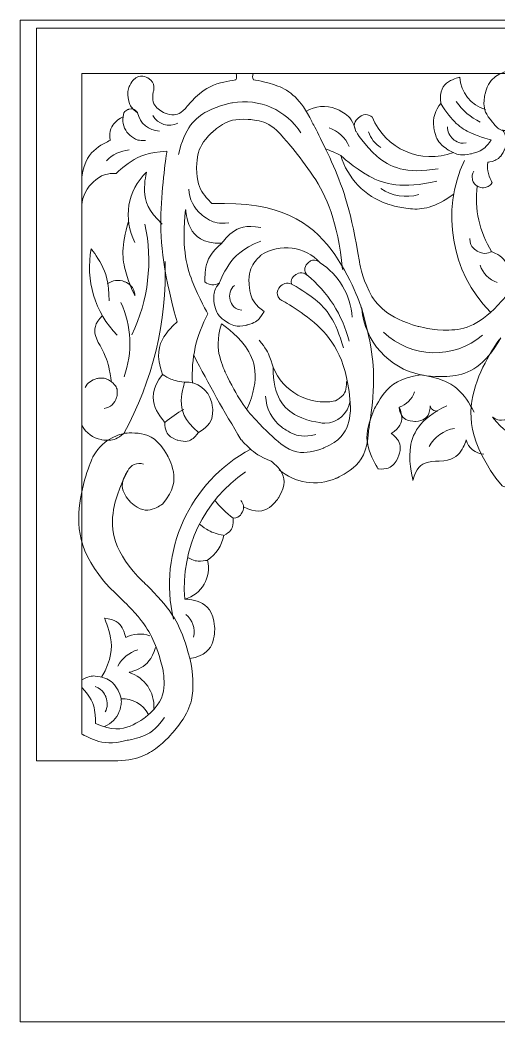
# Model space of a CAD drawing. Header units: millimetres. Extents: x 5145 to 5390, y 4061 to 4322.
# Drawn here: x 5145.1 to 5203.4, y 4061.1 to 4183.1 of the extents above; entities that cross this region are included whole.
import ezdxf

# ---------------------------------------------------------------- set-up
doc = ezdxf.new("R2010")
doc.units = ezdxf.units.MM
doc.header["$MEASUREMENT"] = 0
doc.layers.add('SITARA ALL', color=18, linetype='Continuous', true_color=0x000000)

msp = doc.modelspace()

# ---------------------------------------------------------------- linework, layer by layer
at = {"layer": 'SITARA ALL', "color": 2, "lineweight": 9, "true_color": 0xffff00}
for points, knots in [([(5145.11, 4183.11), (5145.11, 4183.11), (5389.11, 4183.11), (5389.11, 4183.11), (5389.11, 4183.11), (5389.11, 4183.11), (5389.11, 4152.61), (5389.11, 4122.11), (5389.11, 4061.11), (5389.11, 4061.11), (5389.11, 4061.11), (5389.11, 4061.11), (5328.11, 4061.11), (5267.11, 4061.11), (5145.11, 4061.11), (5145.11, 4061.11), (5145.11, 4061.11), (5145.11, 4061.11), (5145.11, 4091.61), (5145.11, 4122.11), (5145.11, 4183.11), (5145.11, 4183.11)], [0, 0, 0, 0, 0.142857, 0.142857, 0.142857, 0.285714, 0.285714, 0.285714, 0.428571, 0.428571, 0.428571, 0.571429, 0.571429, 0.571429, 0.714286, 0.714286, 0.714286, 0.857143, 0.857143, 0.857143, 1, 1, 1, 1]), ([(5156.49, 4092.92), (5156.49, 4092.92), (5147.11, 4092.92), (5147.11, 4092.92), (5147.11, 4092.92), (5147.11, 4092.92), (5147.11, 4115.21), (5147.11, 4137.51), (5147.11, 4182.11), (5147.11, 4182.11), (5147.11, 4182.11), (5147.11, 4182.11), (5197.11, 4182.11), (5247.11, 4182.11), (5347.11, 4182.11), (5347.11, 4182.11), (5347.11, 4182.11), (5347.11, 4182.11), (5347.11, 4152.11), (5347.11, 4122.11), (5347.11, 4062.11), (5347.11, 4062.11)], [0, 0, 0, 0, 0.125, 0.125, 0.125, 0.25, 0.25, 0.25, 0.375, 0.375, 0.375, 0.5, 0.5, 0.5, 0.625, 0.625, 0.625, 0.75, 0.75, 0.75, 1, 1, 1, 1]), ([(5152.62, 4176.6), (5152.62, 4176.6), (5152.62, 4096.17), (5152.62, 4096.17), (5152.62, 4096.17), (5153.46, 4095.69), (5154.37, 4095.38), (5155.29, 4095.07), (5156.28, 4094.93), (5158.16, 4095.4), (5158.16, 4095.4), (5159.07, 4095.53), (5159.94, 4095.85), (5160.81, 4096.17), (5161.63, 4096.67), (5162.69, 4098.18)], [0, 0, 0, 0, 0.166667, 0.166667, 0.166667, 0.333333, 0.333333, 0.333333, 0.5, 0.5, 0.5, 0.666667, 0.666667, 0.666667, 1, 1, 1, 1]), ([(5171.42, 4176.6), (5171.51, 4176.35), (5171.49, 4176.06), (5171.36, 4175.82), (5171.36, 4175.82), (5170.2, 4175.68), (5169.08, 4175.32), (5167.97, 4174.96), (5166.91, 4174.38), (5165.42, 4172.57), (5165.42, 4172.57), (5165.11, 4172.13), (5164.66, 4171.84), (5164.21, 4171.54), (5163.63, 4171.38), (5162.65, 4171.82), (5162.65, 4171.82), (5162.16, 4172.04), (5161.77, 4172.41), (5161.39, 4172.79), (5161.12, 4173.32), (5161.33, 4174.38), (5161.33, 4174.38), (5161.43, 4174.7), (5161.41, 4175.03), (5161.39, 4175.37), (5161.25, 4175.72), (5160.66, 4176.05), (5160.66, 4176.05), (5160.37, 4176.22), (5160.04, 4176.27), (5159.71, 4176.33), (5159.34, 4176.27), (5158.88, 4175.78), (5158.88, 4175.78), (5158.63, 4175.48), (5158.46, 4175.15), (5158.28, 4174.81), (5158.17, 4174.43), (5158.27, 4173.68), (5158.27, 4173.68), (5158.32, 4173.3), (5158.44, 4172.94), (5158.57, 4172.58), (5158.78, 4172.24), (5159.41, 4171.81), (5159.41, 4171.81), (5159.3, 4171.99), (5159.14, 4172.13), (5158.98, 4172.26), (5158.76, 4172.35), (5158.35, 4172.24), (5158.35, 4172.24), (5158.15, 4172.19), (5157.97, 4172.07), (5157.8, 4171.95), (5157.66, 4171.76), (5157.66, 4171.34), (5157.66, 4171.34), (5157.11, 4171.07), (5156.68, 4170.65), (5156.25, 4170.23), (5155.94, 4169.65), (5156.07, 4168.45), (5156.07, 4168.45), (5155.15, 4168.05), (5154.37, 4167.44), (5153.59, 4166.82), (5152.94, 4165.98), (5152.62, 4164.01)], [0, 0, 0, 0, 0.041667, 0.041667, 0.041667, 0.083333, 0.083333, 0.083333, 0.125, 0.125, 0.125, 0.166667, 0.166667, 0.166667, 0.208333, 0.208333, 0.208333, 0.25, 0.25, 0.25, 0.291667, 0.291667, 0.291667, 0.333333, 0.333333, 0.333333, 0.375, 0.375, 0.375, 0.416667, 0.416667, 0.416667, 0.458333, 0.458333, 0.458333, 0.5, 0.5, 0.5, 0.541667, 0.541667, 0.541667, 0.583333, 0.583333, 0.583333, 0.625, 0.625, 0.625, 0.666667, 0.666667, 0.666667, 0.708333, 0.708333, 0.708333, 0.75, 0.75, 0.75, 0.791667, 0.791667, 0.791667, 0.833333, 0.833333, 0.833333, 0.875, 0.875, 0.875, 0.916667, 0.916667, 0.916667, 1, 1, 1, 1]), ([(5290.57, 4176.6), (5290.57, 4176.6), (5341.61, 4176.6), (5341.61, 4176.6), (5341.61, 4176.6), (5341.61, 4176.6), (5294.36, 4176.6), (5247.11, 4176.6), (5152.62, 4176.6), (5152.62, 4176.6), (5152.62, 4176.6), (5152.62, 4176.6), (5165.38, 4176.6), (5178.14, 4176.6), (5203.66, 4176.6), (5203.66, 4176.6)], [0, 0, 0, 0, 0.166667, 0.166667, 0.166667, 0.333333, 0.333333, 0.333333, 0.5, 0.5, 0.5, 0.666667, 0.666667, 0.666667, 1, 1, 1, 1]), ([(5173.48, 4176.6), (5173.38, 4176.35), (5173.39, 4176.07), (5173.51, 4175.82), (5173.51, 4175.82), (5175.05, 4175.64), (5176.49, 4175.07), (5177.92, 4174.5), (5179.26, 4173.54), (5180.61, 4170.75), (5180.61, 4170.75), (5182.05, 4168.09), (5183.26, 4165.32), (5184.47, 4162.54), (5185.45, 4159.66), (5186.41, 4153.69), (5186.41, 4153.69), (5186.74, 4151.79), (5187.59, 4150.08), (5188.45, 4148.37), (5189.84, 4146.84), (5193.54, 4145.81), (5193.54, 4145.81), (5195.39, 4145.3), (5197.3, 4145.35), (5199.22, 4145.39), (5201.2, 4145.99), (5203.71, 4148.89), (5203.71, 4148.89), (5204.15, 4149.33), (5204.47, 4149.86), (5204.78, 4150.39), (5204.98, 4151.02), (5204.73, 4152.23), (5204.73, 4152.23), (5204.61, 4152.84), (5204.34, 4153.39), (5204.07, 4153.95), (5203.65, 4154.45), (5202.5, 4154.91), (5202.5, 4154.91), (5202.22, 4154.78), (5201.91, 4154.71), (5201.61, 4154.65), (5201.28, 4154.66), (5200.74, 4154.98), (5200.74, 4154.98), (5200.47, 4155.14), (5200.25, 4155.36), (5200.03, 4155.58), (5199.86, 4155.86), (5199.84, 4156.49)], [0, 0, 0, 0, 0.055556, 0.055556, 0.055556, 0.111111, 0.111111, 0.111111, 0.166667, 0.166667, 0.166667, 0.222222, 0.222222, 0.222222, 0.277778, 0.277778, 0.277778, 0.333333, 0.333333, 0.333333, 0.388889, 0.388889, 0.388889, 0.444444, 0.444444, 0.444444, 0.5, 0.5, 0.5, 0.555556, 0.555556, 0.555556, 0.611111, 0.611111, 0.611111, 0.666667, 0.666667, 0.666667, 0.722222, 0.722222, 0.722222, 0.777778, 0.777778, 0.777778, 0.833333, 0.833333, 0.833333, 0.888889, 0.888889, 0.888889, 1, 1, 1, 1]), ([(5201.75, 4172.22), (5200, 4172.74), (5198.75, 4174.3), (5198.63, 4176.13), (5198.63, 4176.13), (5197.88, 4176), (5197.25, 4175.58), (5196.61, 4175.17), (5196.1, 4174.47), (5196.3, 4172.96)], [0, 0, 0, 0, 0.25, 0.25, 0.25, 0.5, 0.5, 0.5, 1, 1, 1, 1]), ([(5232.73, 4162.47), (5235.25, 4159.29), (5235.76, 4154.95), (5234.06, 4151.26), (5234.06, 4151.26), (5233.19, 4151.86), (5232.58, 4152.72), (5231.96, 4153.57), (5231.59, 4154.67), (5232.26, 4156.68), (5232.26, 4156.68), (5232.14, 4156.47), (5231.95, 4156.33), (5231.76, 4156.18), (5231.5, 4156.1), (5231.06, 4156.28), (5231.06, 4156.28), (5230.82, 4157.23), (5230.7, 4158.2), (5230.58, 4159.16), (5230.58, 4160.15), (5231.06, 4162.04), (5231.06, 4162.04), (5231.06, 4163.28), (5230.85, 4164.5), (5230.64, 4165.72), (5230.21, 4166.91), (5228.66, 4168.84), (5228.66, 4168.84), (5228.28, 4169.59), (5227.75, 4170.22), (5227.21, 4170.86), (5226.52, 4171.4), (5224.88, 4171.75), (5224.88, 4171.75), (5224.07, 4171.92), (5223.23, 4171.91), (5222.4, 4171.9), (5221.55, 4171.7), (5220.24, 4170.65), (5220.24, 4170.65), (5218.11, 4168.83), (5216.15, 4166.82), (5214.19, 4164.81), (5212.4, 4162.62), (5209.7, 4157.7), (5209.7, 4157.7), (5210.35, 4159.19), (5210.89, 4160.73), (5211.43, 4162.26), (5211.86, 4163.84), (5212.21, 4167.08), (5212.21, 4167.08), (5212.43, 4168.3), (5212.22, 4169.53), (5212.01, 4170.75), (5211.37, 4171.97), (5209.1, 4172.99), (5209.1, 4172.99), (5209.14, 4173.62), (5209.02, 4174.24), (5208.91, 4174.86), (5208.63, 4175.48), (5207.63, 4176.24), (5207.63, 4176.24), (5207.12, 4176.63), (5206.54, 4176.87), (5205.96, 4177.11), (5205.29, 4177.22), (5204.1, 4176.79), (5204.1, 4176.79), (5203.5, 4176.58), (5202.98, 4176.23), (5202.46, 4175.87), (5202.01, 4175.37), (5201.71, 4174.14), (5201.71, 4174.14), (5201.56, 4173.53), (5201.57, 4172.9), (5201.58, 4172.26), (5201.75, 4171.62), (5202.62, 4170.69), (5202.62, 4170.69), (5202.82, 4170.33), (5203.12, 4170.05), (5203.43, 4169.77), (5203.82, 4169.57), (5204.65, 4169.66), (5204.65, 4169.66), (5205.06, 4169.71), (5205.44, 4169.87), (5205.81, 4170.04), (5206.16, 4170.32), (5206.4, 4171.11), (5206.4, 4171.11), (5207.23, 4167.97), (5207.5, 4164.72), (5207.77, 4161.48), (5207.47, 4158.14), (5204.73, 4152.23)], [0, 0, 0, 0, 0.029412, 0.029412, 0.029412, 0.058824, 0.058824, 0.058824, 0.088235, 0.088235, 0.088235, 0.117647, 0.117647, 0.117647, 0.147059, 0.147059, 0.147059, 0.176471, 0.176471, 0.176471, 0.205882, 0.205882, 0.205882, 0.235294, 0.235294, 0.235294, 0.264706, 0.264706, 0.264706, 0.294118, 0.294118, 0.294118, 0.323529, 0.323529, 0.323529, 0.352941, 0.352941, 0.352941, 0.382353, 0.382353, 0.382353, 0.411765, 0.411765, 0.411765, 0.441176, 0.441176, 0.441176, 0.470588, 0.470588, 0.470588, 0.5, 0.5, 0.5, 0.529412, 0.529412, 0.529412, 0.558824, 0.558824, 0.558824, 0.588235, 0.588235, 0.588235, 0.617647, 0.617647, 0.617647, 0.647059, 0.647059, 0.647059, 0.676471, 0.676471, 0.676471, 0.705882, 0.705882, 0.705882, 0.735294, 0.735294, 0.735294, 0.764706, 0.764706, 0.764706, 0.794118, 0.794118, 0.794118, 0.823529, 0.823529, 0.823529, 0.852941, 0.852941, 0.852941, 0.882353, 0.882353, 0.882353, 0.911765, 0.911765, 0.911765, 0.941176, 0.941176, 0.941176, 1, 1, 1, 1]), ([(5179.29, 4169.37), (5177.51, 4172.16), (5174.23, 4173.61), (5170.97, 4173.03), (5170.97, 4173.03), (5169.34, 4172.75), (5167.88, 4171.98), (5166.41, 4171.22), (5165.12, 4169.98), (5164.4, 4166.75)], [0, 0, 0, 0, 0.25, 0.25, 0.25, 0.5, 0.5, 0.5, 1, 1, 1, 1]), ([(5179.9, 4171.96), (5180.99, 4172.66), (5182.36, 4172.79), (5183.56, 4172.31), (5183.56, 4172.31), (5184.16, 4172.07), (5184.69, 4171.69), (5185.22, 4171.32), (5185.67, 4170.8), (5185.99, 4169.55), (5185.99, 4169.55), (5187.03, 4167.83), (5188.54, 4166.52), (5190.06, 4165.21), (5192.04, 4164.3), (5196, 4165)], [0, 0, 0, 0, 0.166667, 0.166667, 0.166667, 0.333333, 0.333333, 0.333333, 0.5, 0.5, 0.5, 0.666667, 0.666667, 0.666667, 1, 1, 1, 1]), ([(5196.3, 4172.96), (5195.63, 4172.15), (5195.32, 4171.1), (5195.45, 4170.06), (5195.45, 4170.06), (5195.52, 4169.53), (5195.69, 4169.04), (5195.86, 4168.54), (5196.14, 4168.07), (5196.99, 4167.45), (5196.99, 4167.45), (5197.42, 4167.15), (5197.9, 4166.93), (5198.38, 4166.72), (5198.91, 4166.6), (5199.94, 4166.8), (5199.94, 4166.8), (5200.46, 4166.9), (5200.94, 4167.11), (5201.43, 4167.31), (5201.88, 4167.62), (5202.44, 4168.51), (5202.44, 4168.51), (5201.16, 4168.81), (5199.97, 4169.36), (5198.77, 4169.91), (5197.67, 4170.71), (5196.3, 4172.96)], [0, 0, 0, 0, 0.111111, 0.111111, 0.111111, 0.222222, 0.222222, 0.222222, 0.333333, 0.333333, 0.333333, 0.444444, 0.444444, 0.444444, 0.555556, 0.555556, 0.555556, 0.666667, 0.666667, 0.666667, 0.777778, 0.777778, 0.777778, 0.888889, 0.888889, 0.888889, 1, 1, 1, 1]), ([(5157.66, 4171.34), (5157.54, 4170.58), (5157.78, 4169.81), (5158.31, 4169.24), (5158.31, 4169.24), (5158.58, 4168.96), (5158.9, 4168.75), (5159.22, 4168.53), (5159.59, 4168.39), (5160.36, 4168.45)], [0, 0, 0, 0, 0.25, 0.25, 0.25, 0.5, 0.5, 0.5, 1, 1, 1, 1]), ([(5197.84, 4166.99), (5193.93, 4165.48), (5189.52, 4167.41), (5187.97, 4171.3), (5187.97, 4171.3), (5187.71, 4171.48), (5187.41, 4171.55), (5187.11, 4171.63), (5186.76, 4171.61), (5186.3, 4171.2), (5186.3, 4171.2), (5186.06, 4170.99), (5185.91, 4170.72), (5185.76, 4170.44), (5185.7, 4170.1), (5185.99, 4169.55)], [0, 0, 0, 0, 0.166667, 0.166667, 0.166667, 0.333333, 0.333333, 0.333333, 0.5, 0.5, 0.5, 0.666667, 0.666667, 0.666667, 1, 1, 1, 1]), ([(5176.64, 4128.35), (5178.55, 4126.71), (5181.22, 4126.3), (5183.53, 4127.29), (5183.53, 4127.29), (5184.69, 4127.79), (5185.65, 4128.59), (5186.62, 4129.39), (5187.39, 4130.5), (5187.51, 4133.02), (5187.51, 4133.02), (5187.95, 4135.5), (5188.1, 4138.02), (5188.24, 4140.54), (5188.1, 4143.08), (5186.7, 4147.93), (5186.7, 4147.93), (5185.45, 4151.88), (5182.97, 4155.16), (5180.48, 4158.45), (5176.75, 4161.08), (5168.48, 4160.76), (5168.48, 4160.76), (5167.88, 4161.32), (5167.41, 4161.99), (5166.94, 4162.66), (5166.6, 4163.44), (5166.6, 4165.07), (5166.6, 4165.07), (5166.6, 4165.89), (5166.76, 4166.69), (5166.93, 4167.49), (5167.27, 4168.28), (5168.46, 4169.4), (5168.46, 4169.4), (5169.05, 4169.96), (5169.75, 4170.39), (5170.45, 4170.81), (5171.25, 4171.11), (5172.88, 4171.01), (5172.88, 4171.01), (5173.7, 4170.96), (5174.49, 4170.74), (5175.28, 4170.53), (5176.04, 4170.14), (5177.08, 4168.88), (5177.08, 4168.88), (5179.12, 4166.65), (5180.78, 4164.11), (5182.44, 4161.58), (5183.72, 4158.75), (5184.37, 4152.73)], [0, 0, 0, 0, 0.055556, 0.055556, 0.055556, 0.111111, 0.111111, 0.111111, 0.166667, 0.166667, 0.166667, 0.222222, 0.222222, 0.222222, 0.277778, 0.277778, 0.277778, 0.333333, 0.333333, 0.333333, 0.388889, 0.388889, 0.388889, 0.444444, 0.444444, 0.444444, 0.5, 0.5, 0.5, 0.555556, 0.555556, 0.555556, 0.611111, 0.611111, 0.611111, 0.666667, 0.666667, 0.666667, 0.722222, 0.722222, 0.722222, 0.777778, 0.777778, 0.777778, 0.833333, 0.833333, 0.833333, 0.888889, 0.888889, 0.888889, 1, 1, 1, 1]), ([(5197.11, 4170.11), (5197.11, 4169.53), (5197.37, 4168.98), (5197.81, 4168.6), (5197.81, 4168.6), (5198.03, 4168.42), (5198.29, 4168.28), (5198.55, 4168.15), (5198.84, 4168.06), (5199.41, 4168.15)], [0, 0, 0, 0, 0.25, 0.25, 0.25, 0.5, 0.5, 0.5, 1, 1, 1, 1]), ([(5200.32, 4164.71), (5200.13, 4164.41), (5200.08, 4164.06), (5200.16, 4163.72), (5200.16, 4163.72), (5200.2, 4163.54), (5200.27, 4163.39), (5200.34, 4163.23), (5200.45, 4163.08), (5200.74, 4162.89), (5200.74, 4162.89), (5200.89, 4162.8), (5201.06, 4162.74), (5201.22, 4162.68), (5201.4, 4162.65), (5201.74, 4162.73), (5201.74, 4162.73), (5201.91, 4162.77), (5202.07, 4162.84), (5202.23, 4162.92), (5202.38, 4163.02), (5202.56, 4163.32), (5202.56, 4163.32), (5202.35, 4163.69), (5202.2, 4164.09), (5202.05, 4164.49), (5201.95, 4164.92), (5202.02, 4165.77), (5202.02, 4165.77), (5202.46, 4165.83), (5202.87, 4166), (5203.28, 4166.17), (5203.66, 4166.45), (5204.03, 4167.25), (5204.03, 4167.25), (5204.21, 4167.66), (5204.28, 4168.09), (5204.35, 4168.53), (5204.31, 4169), (5203.82, 4169.74)], [0, 0, 0, 0, 0.071429, 0.071429, 0.071429, 0.142857, 0.142857, 0.142857, 0.214286, 0.214286, 0.214286, 0.285714, 0.285714, 0.285714, 0.357143, 0.357143, 0.357143, 0.428571, 0.428571, 0.428571, 0.5, 0.5, 0.5, 0.571429, 0.571429, 0.571429, 0.642857, 0.642857, 0.642857, 0.714286, 0.714286, 0.714286, 0.785714, 0.785714, 0.785714, 0.857143, 0.857143, 0.857143, 1, 1, 1, 1]), ([(5152.62, 4160.14), (5152.59, 4161.27), (5153.01, 4162.37), (5153.81, 4163.18), (5153.81, 4163.18), (5154.2, 4163.59), (5154.67, 4163.9), (5155.14, 4164.22), (5155.68, 4164.45), (5156.82, 4164.44), (5156.82, 4164.44), (5157.65, 4165.24), (5158.62, 4165.88), (5159.58, 4166.52), (5160.67, 4166.99), (5162.98, 4167.15), (5162.98, 4167.15), (5162.44, 4163.67), (5162.28, 4160.16), (5162.12, 4156.65), (5162.33, 4153.11), (5164.22, 4146.34), (5164.22, 4146.34), (5163.28, 4145.57), (5162.63, 4144.54), (5161.99, 4143.52), (5161.63, 4142.24), (5162.46, 4139.95), (5162.46, 4139.95), (5162.86, 4139.68), (5163.3, 4139.47), (5163.73, 4139.26), (5164.19, 4139.1), (5165.15, 4139.02), (5165.15, 4139.02), (5164.77, 4137.93), (5164.74, 4136.77), (5164.71, 4135.61), (5165.05, 4134.4), (5166.82, 4132.9)], [0, 0, 0, 0, 0.071429, 0.071429, 0.071429, 0.142857, 0.142857, 0.142857, 0.214286, 0.214286, 0.214286, 0.285714, 0.285714, 0.285714, 0.357143, 0.357143, 0.357143, 0.428571, 0.428571, 0.428571, 0.5, 0.5, 0.5, 0.571429, 0.571429, 0.571429, 0.642857, 0.642857, 0.642857, 0.714286, 0.714286, 0.714286, 0.785714, 0.785714, 0.785714, 0.857143, 0.857143, 0.857143, 1, 1, 1, 1]), ([(5182.26, 4167.42), (5182.91, 4167.2), (5183.53, 4166.93), (5184.14, 4166.61), (5184.14, 4166.61), (5185.7, 4165.14), (5187.58, 4164.11), (5189.46, 4163.08), (5191.65, 4162.5), (5195.82, 4163.5)], [0, 0, 0, 0, 0.25, 0.25, 0.25, 0.5, 0.5, 0.5, 1, 1, 1, 1]), ([(5184.14, 4166.61), (5184.96, 4163.84), (5187.07, 4161.64), (5189.8, 4160.71), (5189.8, 4160.71), (5191.17, 4160.24), (5192.61, 4160.12), (5194.04, 4160), (5195.55, 4160.22), (5197.89, 4161.91)], [0, 0, 0, 0, 0.25, 0.25, 0.25, 0.5, 0.5, 0.5, 1, 1, 1, 1]), ([(5159.1, 4156.03), (5157.61, 4158.88), (5158.18, 4162.37), (5160.5, 4164.59), (5160.5, 4164.59), (5160.22, 4163.44), (5160.26, 4162.26), (5160.31, 4161.07), (5160.67, 4159.86), (5162.42, 4158.26)], [0, 0, 0, 0, 0.25, 0.25, 0.25, 0.5, 0.5, 0.5, 1, 1, 1, 1]), ([(5165.64, 4162.53), (5165.7, 4161.33), (5166.26, 4160.2), (5167.18, 4159.42), (5167.18, 4159.42), (5167.64, 4159.03), (5168.18, 4158.74), (5168.71, 4158.46), (5169.31, 4158.28), (5170.51, 4158.42)], [0, 0, 0, 0, 0.25, 0.25, 0.25, 0.5, 0.5, 0.5, 1, 1, 1, 1]), ([(5166.1, 4138.92), (5165.91, 4141.84), (5166.56, 4144.76), (5167.97, 4147.33), (5167.97, 4147.33), (5166.86, 4149.25), (5166.07, 4151.31), (5165.28, 4153.38), (5164.8, 4155.6), (5165.23, 4160.01), (5165.23, 4160.01), (5165.23, 4160.01), (5165.24, 4160), (5165.25, 4160), (5165.28, 4159.99), (5165.28, 4159.99), (5165.28, 4159.99), (5165.33, 4158.83), (5165.84, 4157.8), (5166.36, 4156.76), (5167.33, 4155.86), (5169.66, 4155.92)], [0, 0, 0, 0, 0.125, 0.125, 0.125, 0.25, 0.25, 0.25, 0.375, 0.375, 0.375, 0.5, 0.5, 0.5, 0.625, 0.625, 0.625, 0.75, 0.75, 0.75, 1, 1, 1, 1]), ([(5155.73, 4150.97), (5156.33, 4151.43), (5157.14, 4151.54), (5157.84, 4151.24), (5157.84, 4151.24), (5158.19, 4151.09), (5158.48, 4150.85), (5158.78, 4150.61), (5159.02, 4150.28), (5159.1, 4149.52), (5159.1, 4149.52), (5158.39, 4150.93), (5157.97, 4152.44), (5157.54, 4153.96), (5157.4, 4155.58), (5158.32, 4158.59)], [0, 0, 0, 0, 0.166667, 0.166667, 0.166667, 0.333333, 0.333333, 0.333333, 0.5, 0.5, 0.5, 0.666667, 0.666667, 0.666667, 1, 1, 1, 1]), ([(5169.37, 4151.1), (5168.83, 4150.72), (5168.09, 4150.78), (5167.62, 4151.24), (5167.62, 4151.24), (5167.58, 4152.14), (5167.74, 4153.02), (5167.91, 4153.9), (5168.28, 4154.77), (5169.66, 4155.92), (5169.66, 4155.92), (5170.19, 4156.68), (5170.92, 4157.24), (5171.65, 4157.81), (5172.58, 4158.18), (5174.4, 4157.84)], [0, 0, 0, 0, 0.166667, 0.166667, 0.166667, 0.333333, 0.333333, 0.333333, 0.5, 0.5, 0.5, 0.666667, 0.666667, 0.666667, 1, 1, 1, 1]), ([(5181.64, 4153.55), (5179.79, 4155.56), (5176.77, 4155.96), (5174.46, 4154.5), (5174.46, 4154.5), (5173.96, 4154.05), (5173.57, 4153.51), (5173.19, 4152.96), (5172.91, 4152.31), (5172.98, 4150.97), (5172.98, 4150.97), (5173.02, 4150.3), (5173.2, 4149.65), (5173.39, 4149.01), (5173.72, 4148.39), (5174.81, 4147.6), (5174.81, 4147.6), (5174.6, 4147.2), (5174.31, 4146.85), (5174.02, 4146.5), (5173.65, 4146.21), (5172.77, 4145.98), (5172.77, 4145.98), (5172.33, 4145.86), (5171.87, 4145.84), (5171.42, 4145.82), (5170.95, 4145.89), (5170.19, 4146.38), (5170.19, 4146.38), (5169.8, 4146.63), (5169.48, 4146.95), (5169.16, 4147.27), (5168.9, 4147.67), (5168.74, 4148.56), (5168.74, 4148.56), (5168.67, 4149.01), (5168.69, 4149.46), (5168.7, 4149.92), (5168.82, 4150.38), (5169.37, 4151.1), (5169.37, 4151.1), (5169.83, 4152.26), (5170.51, 4153.29), (5171.19, 4154.33), (5172.1, 4155.25), (5174.4, 4156.19)], [0, 0, 0, 0, 0.0625, 0.0625, 0.0625, 0.125, 0.125, 0.125, 0.1875, 0.1875, 0.1875, 0.25, 0.25, 0.25, 0.3125, 0.3125, 0.3125, 0.375, 0.375, 0.375, 0.4375, 0.4375, 0.4375, 0.5, 0.5, 0.5, 0.5625, 0.5625, 0.5625, 0.625, 0.625, 0.625, 0.6875, 0.6875, 0.6875, 0.75, 0.75, 0.75, 0.8125, 0.8125, 0.8125, 0.875, 0.875, 0.875, 1, 1, 1, 1]), ([(5156.93, 4144.72), (5154.22, 4147.51), (5153.05, 4151.45), (5153.78, 4155.26), (5153.78, 4155.26), (5154.48, 4154.35), (5155.01, 4153.34), (5155.55, 4152.33), (5155.93, 4151.21), (5155.94, 4148.92)], [0, 0, 0, 0, 0.25, 0.25, 0.25, 0.5, 0.5, 0.5, 1, 1, 1, 1]), ([(5162.76, 4153.7), (5163, 4146.4), (5161.27, 4139.17), (5157.74, 4132.78), (5157.74, 4132.78), (5156.96, 4132.56), (5156.23, 4132.19), (5155.5, 4131.82), (5154.83, 4131.31), (5153.98, 4129.92), (5153.98, 4129.92), (5152.62, 4126.92), (5152.31, 4123.66), (5152, 4120.39), (5152.73, 4116.86), (5157.62, 4112.44), (5157.62, 4112.44), (5158.83, 4111.3), (5159.86, 4109.98), (5160.89, 4108.67), (5161.74, 4107.2), (5162.51, 4103.95), (5162.51, 4103.95), (5162.71, 4102.87), (5162.61, 4101.78), (5162.51, 4100.69), (5162.1, 4099.59), (5160.38, 4098.22), (5160.38, 4098.22), (5159.51, 4097.54), (5158.5, 4097.13), (5157.49, 4096.71), (5156.32, 4096.57), (5154.31, 4097.46), (5154.31, 4097.46), (5154.34, 4098.27), (5154.19, 4099.08), (5154.05, 4099.88), (5153.75, 4100.67), (5152.62, 4101.84)], [0, 0, 0, 0, 0.071429, 0.071429, 0.071429, 0.142857, 0.142857, 0.142857, 0.214286, 0.214286, 0.214286, 0.285714, 0.285714, 0.285714, 0.357143, 0.357143, 0.357143, 0.428571, 0.428571, 0.428571, 0.5, 0.5, 0.5, 0.571429, 0.571429, 0.571429, 0.642857, 0.642857, 0.642857, 0.714286, 0.714286, 0.714286, 0.785714, 0.785714, 0.785714, 0.857143, 0.857143, 0.857143, 1, 1, 1, 1]), ([(5185.52, 4146.93), (5185.35, 4149.62), (5183.92, 4152.08), (5181.64, 4153.55), (5181.64, 4153.55), (5181.43, 4153.74), (5181.17, 4153.83), (5180.9, 4153.93), (5180.58, 4153.93), (5180.16, 4153.55), (5180.16, 4153.55), (5179.95, 4153.36), (5179.83, 4153.1), (5179.71, 4152.85), (5179.68, 4152.53), (5180.01, 4152.07), (5180.01, 4152.07), (5179.82, 4152.21), (5179.6, 4152.29), (5179.37, 4152.37), (5179.11, 4152.38), (5178.7, 4152.14), (5178.7, 4152.14), (5178.5, 4152.02), (5178.34, 4151.84), (5178.18, 4151.66), (5178.07, 4151.43), (5178.14, 4150.96), (5178.14, 4150.96), (5179.69, 4150.17), (5181.04, 4149.06), (5182.39, 4147.96), (5183.54, 4146.54), (5184.46, 4143.18)], [0, 0, 0, 0, 0.083333, 0.083333, 0.083333, 0.166667, 0.166667, 0.166667, 0.25, 0.25, 0.25, 0.333333, 0.333333, 0.333333, 0.416667, 0.416667, 0.416667, 0.5, 0.5, 0.5, 0.583333, 0.583333, 0.583333, 0.666667, 0.666667, 0.666667, 0.75, 0.75, 0.75, 0.833333, 0.833333, 0.833333, 1, 1, 1, 1]), ([(5178.14, 4150.96), (5177.63, 4151.18), (5177.03, 4151.03), (5176.7, 4150.58), (5176.7, 4150.58), (5176.53, 4150.36), (5176.45, 4150.1), (5176.37, 4149.83), (5176.38, 4149.52), (5176.73, 4149.1), (5176.73, 4149.1), (5179.22, 4147.81), (5181.29, 4145.91), (5183.35, 4144.02), (5184.99, 4141.51), (5185.34, 4135.91), (5185.34, 4135.91), (5185.33, 4134.85), (5185, 4133.83), (5184.68, 4132.82), (5184.04, 4131.86), (5182.08, 4131.01), (5182.08, 4131.01), (5181.1, 4130.58), (5180.04, 4130.47), (5178.98, 4130.35), (5177.84, 4130.54), (5176.26, 4131.99), (5176.26, 4131.99), (5174.96, 4133.14), (5173.79, 4134.41), (5172.61, 4135.68), (5171.56, 4137.08), (5170.08, 4140.22), (5170.08, 4140.22), (5169.66, 4141.14), (5169.41, 4142.12), (5169.15, 4143.1), (5169.07, 4144.15), (5169.62, 4146.11), (5169.62, 4146.11), (5171.34, 4145.01), (5172.53, 4143.36), (5173.72, 4141.72), (5174.39, 4139.53), (5172.75, 4135.79)], [0, 0, 0, 0, 0.0625, 0.0625, 0.0625, 0.125, 0.125, 0.125, 0.1875, 0.1875, 0.1875, 0.25, 0.25, 0.25, 0.3125, 0.3125, 0.3125, 0.375, 0.375, 0.375, 0.4375, 0.4375, 0.4375, 0.5, 0.5, 0.5, 0.5625, 0.5625, 0.5625, 0.625, 0.625, 0.625, 0.6875, 0.6875, 0.6875, 0.75, 0.75, 0.75, 0.8125, 0.8125, 0.8125, 0.875, 0.875, 0.875, 1, 1, 1, 1]), ([(5171.2, 4150.8), (5170.69, 4150.35), (5170.49, 4149.65), (5170.68, 4149), (5170.68, 4149), (5170.77, 4148.68), (5170.96, 4148.39), (5171.14, 4148.11), (5171.42, 4147.87), (5172.09, 4147.78)], [0, 0, 0, 0, 0.25, 0.25, 0.25, 0.5, 0.5, 0.5, 1, 1, 1, 1]), ([(5153.03, 4138.37), (5153.33, 4138.92), (5153.86, 4139.31), (5154.47, 4139.45), (5154.47, 4139.45), (5154.78, 4139.51), (5155.09, 4139.51), (5155.41, 4139.51), (5155.73, 4139.44), (5156.23, 4139.06), (5156.23, 4139.06), (5156.14, 4139.84), (5155.97, 4140.6), (5155.81, 4141.36), (5155.58, 4142.11), (5154.86, 4143.49), (5154.86, 4143.49), (5154.45, 4144.05), (5154.28, 4144.71), (5154.11, 4145.37), (5154.17, 4146.14), (5155.13, 4147.12)], [0, 0, 0, 0, 0.125, 0.125, 0.125, 0.25, 0.25, 0.25, 0.375, 0.375, 0.375, 0.5, 0.5, 0.5, 0.625, 0.625, 0.625, 0.75, 0.75, 0.75, 1, 1, 1, 1]), ([(5186.7, 4147.93), (5187.06, 4143.97), (5189.97, 4140.72), (5193.86, 4139.91), (5193.86, 4139.91), (5195.8, 4139.51), (5197.76, 4139.77), (5199.73, 4140.02), (5201.71, 4140.94), (5203.61, 4144.42), (5203.61, 4144.42), (5201.55, 4141.76), (5200.53, 4138.56), (5199.52, 4135.36), (5199.55, 4131.63), (5203.77, 4126.37), (5203.77, 4126.37), (5204.28, 4126.18), (5204.82, 4126.12), (5205.37, 4126.06), (5205.94, 4126.14), (5206.82, 4126.79), (5206.82, 4126.79), (5207.26, 4127.11), (5207.61, 4127.54), (5207.95, 4127.96), (5208.19, 4128.49), (5208.13, 4129.58), (5208.13, 4129.58), (5208.53, 4129.17), (5209.05, 4128.91), (5209.57, 4128.66), (5210.2, 4128.56), (5211.23, 4129.09), (5211.23, 4129.09), (5211.75, 4129.36), (5212.15, 4129.78), (5212.55, 4130.2), (5212.83, 4130.77), (5212.62, 4131.92), (5212.62, 4131.92), (5213.12, 4132.35), (5213.63, 4132.78), (5214.14, 4133.2), (5214.66, 4133.6), (5215.76, 4134.35)], [0, 0, 0, 0, 0.0625, 0.0625, 0.0625, 0.125, 0.125, 0.125, 0.1875, 0.1875, 0.1875, 0.25, 0.25, 0.25, 0.3125, 0.3125, 0.3125, 0.375, 0.375, 0.375, 0.4375, 0.4375, 0.4375, 0.5, 0.5, 0.5, 0.5625, 0.5625, 0.5625, 0.625, 0.625, 0.625, 0.6875, 0.6875, 0.6875, 0.75, 0.75, 0.75, 0.8125, 0.8125, 0.8125, 0.875, 0.875, 0.875, 1, 1, 1, 1]), ([(5185.28, 4136.68), (5185.02, 4135.17), (5183.73, 4134.04), (5182.19, 4134), (5182.19, 4134), (5180.4, 4134.12), (5178.82, 4134.93), (5177.23, 4135.75), (5175.85, 4137.25), (5175.91, 4140.84), (5175.91, 4140.84), (5175.75, 4141.44), (5175.52, 4142.02), (5175.3, 4142.6), (5175.01, 4143.16), (5174.22, 4144.12)], [0, 0, 0, 0, 0.166667, 0.166667, 0.166667, 0.333333, 0.333333, 0.333333, 0.5, 0.5, 0.5, 0.666667, 0.666667, 0.666667, 1, 1, 1, 1]), ([(5215.37, 4135.78), (5214.32, 4135.2), (5213.13, 4134.88), (5211.93, 4134.85), (5211.93, 4134.85), (5211.72, 4134.98), (5211.5, 4135.05), (5211.28, 4135.12), (5211.04, 4135.15), (5210.59, 4135), (5210.59, 4135), (5210.37, 4134.93), (5210.17, 4134.81), (5209.97, 4134.69), (5209.79, 4134.52), (5209.61, 4134.09), (5209.61, 4134.09), (5209.54, 4133.62), (5209.34, 4133.18), (5209.15, 4132.74), (5208.83, 4132.34), (5207.94, 4131.99), (5207.94, 4131.99), (5206.89, 4132.03), (5205.88, 4132.3), (5204.86, 4132.58), (5203.89, 4133.09), (5202.62, 4134.77), (5202.62, 4134.77), (5202.82, 4134.61), (5203.06, 4134.5), (5203.29, 4134.39), (5203.55, 4134.33), (5204.05, 4134.43), (5204.05, 4134.43), (5204.31, 4134.48), (5204.54, 4134.59), (5204.77, 4134.69), (5204.99, 4134.85), (5205.24, 4135.3), (5205.24, 4135.3), (5204.66, 4136.62), (5204.37, 4138.03), (5204.07, 4139.43), (5204.05, 4140.93), (5205.12, 4143.59)], [0, 0, 0, 0, 0.0625, 0.0625, 0.0625, 0.125, 0.125, 0.125, 0.1875, 0.1875, 0.1875, 0.25, 0.25, 0.25, 0.3125, 0.3125, 0.3125, 0.375, 0.375, 0.375, 0.4375, 0.4375, 0.4375, 0.5, 0.5, 0.5, 0.5625, 0.5625, 0.5625, 0.625, 0.625, 0.625, 0.6875, 0.6875, 0.6875, 0.75, 0.75, 0.75, 0.8125, 0.8125, 0.8125, 0.875, 0.875, 0.875, 1, 1, 1, 1]), ([(5166.25, 4142.28), (5168.05, 4138.8), (5169.97, 4135.38), (5172, 4132.03), (5172, 4132.03), (5172.5, 4131.45), (5173.06, 4130.93), (5173.63, 4130.41), (5174.26, 4129.96), (5175.68, 4129.38), (5175.68, 4129.38), (5176.4, 4128.89), (5176.85, 4128.16), (5177.31, 4127.44), (5177.52, 4126.48), (5176.61, 4125), (5176.61, 4125), (5176.16, 4124.27), (5175.46, 4123.77), (5174.76, 4123.28), (5173.81, 4123.03), (5172.3, 4123.85)], [0, 0, 0, 0, 0.125, 0.125, 0.125, 0.25, 0.25, 0.25, 0.375, 0.375, 0.375, 0.5, 0.5, 0.5, 0.625, 0.625, 0.625, 0.75, 0.75, 0.75, 1, 1, 1, 1]), ([(5175.91, 4140.84), (5177.11, 4137.86), (5180.25, 4136.13), (5183.41, 4136.72), (5183.41, 4136.72), (5183.87, 4136.92), (5184.25, 4137.26), (5184.62, 4137.59), (5184.9, 4138.07), (5184.82, 4139.08)], [0, 0, 0, 0, 0.25, 0.25, 0.25, 0.5, 0.5, 0.5, 1, 1, 1, 1]), ([(5165.15, 4139.02), (5166.66, 4139.08), (5168.02, 4138.08), (5168.41, 4136.63), (5168.41, 4136.63), (5168.61, 4135.9), (5168.55, 4135.15), (5168.48, 4134.4), (5168.15, 4133.62), (5166.82, 4132.9), (5166.82, 4132.9), (5166.56, 4132.48), (5166.18, 4132.17), (5165.79, 4131.85), (5165.28, 4131.66), (5164.32, 4131.94), (5164.32, 4131.94), (5163.84, 4132.08), (5163.44, 4132.37), (5163.04, 4132.67), (5162.71, 4133.11), (5162.74, 4134.11), (5162.74, 4134.11), (5161.98, 4134.91), (5161.57, 4135.94), (5161.16, 4136.96), (5161.11, 4138.2), (5162.46, 4139.95)], [0, 0, 0, 0, 0.1, 0.1, 0.1, 0.2, 0.2, 0.2, 0.3, 0.3, 0.3, 0.4, 0.4, 0.4, 0.5, 0.5, 0.5, 0.6, 0.6, 0.6, 0.7, 0.7, 0.7, 0.8, 0.8, 0.8, 1, 1, 1, 1]), ([(5195.93, 4135.5), (5195.72, 4135.46), (5195.51, 4135.51), (5195.34, 4135.64), (5195.34, 4135.64), (5195.25, 4135.7), (5195.18, 4135.78), (5195.11, 4135.85), (5195.05, 4135.95), (5195.02, 4136.15), (5195.02, 4136.15), (5195.03, 4135.65), (5194.84, 4135.18), (5194.65, 4134.71), (5194.25, 4134.29), (5193.23, 4134.24), (5193.23, 4134.24), (5192.72, 4134.21), (5192.25, 4134.39), (5191.78, 4134.57), (5191.34, 4134.96), (5191.26, 4135.97), (5191.26, 4135.97), (5191.53, 4135.39), (5191.56, 4134.75), (5191.59, 4134.12), (5191.38, 4133.43), (5190.28, 4132.77), (5190.28, 4132.77), (5190.73, 4132.47), (5191.05, 4132.03), (5191.37, 4131.59), (5191.55, 4131.01), (5191.17, 4129.99), (5191.17, 4129.99), (5190.98, 4129.47), (5190.63, 4129.06), (5190.28, 4128.65), (5189.76, 4128.33), (5188.68, 4128.46), (5188.68, 4128.46), (5187.99, 4129.53), (5187.6, 4130.74), (5187.21, 4131.94), (5187.12, 4133.28), (5188.16, 4135.59), (5188.16, 4135.59), (5188.69, 4136.75), (5189.48, 4137.73), (5190.28, 4138.72), (5191.35, 4139.53), (5193.86, 4139.91), (5193.86, 4139.91), (5195.25, 4139.74), (5196.57, 4139.23), (5197.88, 4138.72), (5199.1, 4137.86), (5200.38, 4135.35)], [0, 0, 0, 0, 0.05, 0.05, 0.05, 0.1, 0.1, 0.1, 0.15, 0.15, 0.15, 0.2, 0.2, 0.2, 0.25, 0.25, 0.25, 0.3, 0.3, 0.3, 0.35, 0.35, 0.35, 0.4, 0.4, 0.4, 0.45, 0.45, 0.45, 0.5, 0.5, 0.5, 0.55, 0.55, 0.55, 0.6, 0.6, 0.6, 0.65, 0.65, 0.65, 0.7, 0.7, 0.7, 0.75, 0.75, 0.75, 0.8, 0.8, 0.8, 0.85, 0.85, 0.85, 0.9, 0.9, 0.9, 1, 1, 1, 1]), ([(5155.36, 4135.81), (5156.08, 4135.91), (5156.68, 4136.44), (5156.87, 4137.15), (5156.87, 4137.15), (5156.97, 4137.5), (5156.95, 4137.87), (5156.94, 4138.23), (5156.81, 4138.61), (5156.23, 4139.06)], [0, 0, 0, 0, 0.25, 0.25, 0.25, 0.5, 0.5, 0.5, 1, 1, 1, 1]), ([(5174.99, 4137.31), (5175.05, 4135.83), (5175.77, 4134.44), (5176.95, 4133.54), (5176.95, 4133.54), (5177.54, 4133.09), (5178.21, 4132.77), (5178.89, 4132.46), (5179.65, 4132.3), (5181.1, 4132.62)], [0, 0, 0, 0, 0.25, 0.25, 0.25, 0.5, 0.5, 0.5, 1, 1, 1, 1]), ([(5201.54, 4130.26), (5200.53, 4130.3), (5199.66, 4131), (5199.4, 4131.97), (5199.4, 4131.97), (5199.19, 4131.23), (5198.76, 4130.6), (5198.32, 4129.97), (5197.66, 4129.45), (5196.13, 4129.39), (5196.13, 4129.39), (5195.38, 4129.46), (5194.66, 4129.24), (5193.94, 4129.03), (5193.25, 4128.53), (5192.93, 4127.05), (5192.93, 4127.05), (5192.41, 4128.87), (5192.58, 4130.74), (5192.76, 4132.61), (5193.64, 4134.54), (5197.05, 4136.15)], [0, 0, 0, 0, 0.125, 0.125, 0.125, 0.25, 0.25, 0.25, 0.375, 0.375, 0.375, 0.5, 0.5, 0.5, 0.625, 0.625, 0.625, 0.75, 0.75, 0.75, 1, 1, 1, 1]), ([(5152.68, 4133.71), (5153.14, 4132.82), (5153.99, 4132.19), (5154.98, 4132.01), (5154.98, 4132.01), (5155.48, 4131.92), (5155.98, 4131.94), (5156.48, 4131.97), (5156.99, 4132.11), (5157.74, 4132.78), (5157.74, 4132.78), (5158.82, 4132.92), (5159.88, 4132.73), (5160.94, 4132.53), (5161.99, 4132), (5163.04, 4130.1), (5163.04, 4130.1), (5163.56, 4129.15), (5163.77, 4128.09), (5163.97, 4127.03), (5163.86, 4125.86), (5162.47, 4124.19), (5162.47, 4124.19), (5161.9, 4123.74), (5161.2, 4123.53), (5160.5, 4123.32), (5159.68, 4123.36), (5158.61, 4124.36), (5158.61, 4124.36), (5158.08, 4124.86), (5157.77, 4125.52), (5157.46, 4126.18), (5157.38, 4127), (5158.22, 4128.2)], [0, 0, 0, 0, 0.083333, 0.083333, 0.083333, 0.166667, 0.166667, 0.166667, 0.25, 0.25, 0.25, 0.333333, 0.333333, 0.333333, 0.416667, 0.416667, 0.416667, 0.5, 0.5, 0.5, 0.583333, 0.583333, 0.583333, 0.666667, 0.666667, 0.666667, 0.75, 0.75, 0.75, 0.833333, 0.833333, 0.833333, 1, 1, 1, 1]), ([(5160.14, 4129.03), (5159.38, 4129.28), (5158.55, 4128.92), (5158.22, 4128.2), (5158.22, 4128.2), (5156.94, 4126), (5156.5, 4123.51), (5156.06, 4121.02), (5156.45, 4118.23), (5160.11, 4114.7), (5160.11, 4114.7), (5161.56, 4113.37), (5162.8, 4111.83), (5164.03, 4110.28), (5165.05, 4108.54), (5165.92, 4104.69), (5165.92, 4104.69), (5166.21, 4103.21), (5166.15, 4101.72), (5166.1, 4100.22), (5165.7, 4098.7), (5163.76, 4096.41), (5163.76, 4096.41), (5162.8, 4095.26), (5161.59, 4094.37), (5160.39, 4093.48), (5158.95, 4092.83), (5155.96, 4092.92)], [0, 0, 0, 0, 0.1, 0.1, 0.1, 0.2, 0.2, 0.2, 0.3, 0.3, 0.3, 0.4, 0.4, 0.4, 0.5, 0.5, 0.5, 0.6, 0.6, 0.6, 0.7, 0.7, 0.7, 0.8, 0.8, 0.8, 1, 1, 1, 1]), ([(5172.55, 4128.09), (5167.48, 4124.63), (5164.66, 4118.72), (5165.16, 4112.6), (5165.16, 4112.6), (5166.11, 4112.6), (5166.98, 4112.23), (5167.84, 4111.86), (5168.63, 4111.13), (5168.79, 4109.25), (5168.79, 4109.25), (5168.86, 4108.3), (5168.57, 4107.41), (5168.28, 4106.51), (5167.63, 4105.67), (5165.76, 4105.35)], [0, 0, 0, 0, 0.166667, 0.166667, 0.166667, 0.333333, 0.333333, 0.333333, 0.5, 0.5, 0.5, 0.666667, 0.666667, 0.666667, 1, 1, 1, 1]), ([(5172, 4124.6), (5172.32, 4124.22), (5172.39, 4123.69), (5172.18, 4123.23), (5172.18, 4123.23), (5172.08, 4123.01), (5171.92, 4122.82), (5171.75, 4122.63), (5171.53, 4122.48), (5171.03, 4122.47), (5171.03, 4122.47), (5171.1, 4122.04), (5171.02, 4121.6), (5170.94, 4121.17), (5170.71, 4120.74), (5169.91, 4120.36), (5169.91, 4120.36), (5169.37, 4120.46), (5168.84, 4120.62), (5168.32, 4120.79), (5167.81, 4121.02), (5166.95, 4121.71)], [0, 0, 0, 0, 0.125, 0.125, 0.125, 0.25, 0.25, 0.25, 0.375, 0.375, 0.375, 0.5, 0.5, 0.5, 0.625, 0.625, 0.625, 0.75, 0.75, 0.75, 1, 1, 1, 1]), ([(5169.91, 4120.36), (5169.67, 4119.13), (5168.96, 4118.04), (5167.92, 4117.33), (5167.92, 4117.33), (5167.51, 4117.23), (5167.09, 4117.21), (5166.67, 4117.19), (5166.24, 4117.25), (5165.51, 4117.68)], [0, 0, 0, 0, 0.25, 0.25, 0.25, 0.5, 0.5, 0.5, 1, 1, 1, 1]), ([(5160.92, 4108.13), (5159.95, 4108.48), (5158.88, 4108.4), (5157.97, 4107.92), (5157.97, 4107.92), (5157.85, 4108.55), (5157.53, 4109.11), (5157.21, 4109.67), (5156.69, 4110.15), (5155.4, 4110.27), (5155.4, 4110.27), (5155.91, 4109.11), (5156.13, 4107.87), (5156.35, 4106.62), (5156.28, 4105.29), (5155.04, 4103.09)], [0, 0, 0, 0, 0.166667, 0.166667, 0.166667, 0.333333, 0.333333, 0.333333, 0.5, 0.5, 0.5, 0.666667, 0.666667, 0.666667, 1, 1, 1, 1]), ([(5161.4, 4099.27), (5161.51, 4101.25), (5160.28, 4103.06), (5158.39, 4103.67), (5158.39, 4103.67), (5159.15, 4103.87), (5159.84, 4104.25), (5160.52, 4104.63), (5161.13, 4105.21), (5161.6, 4106.72)], [0, 0, 0, 0, 0.25, 0.25, 0.25, 0.5, 0.5, 0.5, 1, 1, 1, 1]), ([(5155.41, 4097.09), (5156.23, 4097.42), (5156.87, 4098.08), (5157.19, 4098.9), (5157.19, 4098.9), (5157.35, 4099.31), (5157.41, 4099.75), (5157.48, 4100.18), (5157.46, 4100.64), (5157.07, 4101.43), (5157.07, 4101.43), (5156.87, 4101.83), (5156.6, 4102.17), (5156.33, 4102.52), (5155.98, 4102.82), (5155.13, 4103.07), (5155.13, 4103.07), (5154.71, 4103.19), (5154.27, 4103.23), (5153.83, 4103.26), (5153.38, 4103.2), (5152.62, 4102.75)], [0, 0, 0, 0, 0.125, 0.125, 0.125, 0.25, 0.25, 0.25, 0.375, 0.375, 0.375, 0.5, 0.5, 0.5, 0.625, 0.625, 0.625, 0.75, 0.75, 0.75, 1, 1, 1, 1]), ([(5155.49, 4098.85), (5155.77, 4099.42), (5155.8, 4100.08), (5155.56, 4100.67), (5155.56, 4100.67), (5155.44, 4100.97), (5155.26, 4101.23), (5155.08, 4101.5), (5154.84, 4101.73), (5154.24, 4101.94)], [0, 0, 0, 0, 0.25, 0.25, 0.25, 0.5, 0.5, 0.5, 1, 1, 1, 1])]:
    msp.add_open_spline(points, degree=3, knots=knots, dxfattribs=at)
for points in [[(5198.2, 4173.17), (5198.95, 4172.11), (5199.95, 4171.26), (5201.11, 4170.68)], [(5159.41, 4171.81), (5159.68, 4170.53), (5160.79, 4169.62), (5162.09, 4169.59)], [(5161.26, 4171.48), (5161.88, 4170.41), (5163.21, 4170), (5164.32, 4170.54)], [(5185.17, 4167.71), (5184.7, 4168.78), (5183.81, 4169.6), (5182.71, 4169.99)], [(5187.52, 4169.51), (5187.77, 4168.71), (5188.3, 4168.03), (5189.02, 4167.59)], [(5158.38, 4167.29), (5157.33, 4167.2), (5156.35, 4166.74), (5155.63, 4165.97)], [(5199.18, 4166.02), (5196.31, 4159.81), (5197.54, 4152.48), (5202.31, 4147.56)], [(5200.74, 4162.89), (5200.4, 4160.11), (5201.02, 4157.29), (5202.5, 4154.91)], [(5189.01, 4162.6), (5190.37, 4161.68), (5192.06, 4161.4), (5193.64, 4161.85)], [(5158.73, 4144.78), (5160.74, 4148.98), (5161.29, 4153.72), (5160.31, 4158.27)], [(5201.11, 4153.27), (5201.4, 4152.27), (5202.17, 4151.47), (5203.17, 4151.15)], [(5185.15, 4143.99), (5184.36, 4147.18), (5182.56, 4150.01), (5180.01, 4152.07)], [(5157.77, 4139.68), (5158.83, 4142.63), (5158.69, 4145.87), (5157.37, 4148.71)], [(5189.36, 4145.11), (5192.68, 4141.9), (5197.89, 4141.74), (5201.39, 4144.75)], [(5191.26, 4135.97), (5192.13, 4136.26), (5192.82, 4136.95), (5193.11, 4137.82)], [(5165.03, 4135.7), (5164.22, 4135.24), (5163.46, 4134.7), (5162.74, 4134.11)], [(5197.98, 4133.39), (5196.67, 4133.16), (5195.53, 4132.34), (5194.9, 4131.17)], [(5173.19, 4130.86), (5165.73, 4126.87), (5161.87, 4118.38), (5163.78, 4110.14)], [(5168.82, 4124.63), (5169.46, 4123.82), (5170.2, 4123.09), (5171.03, 4122.47)], [(5165.16, 4112.6), (5167.21, 4113.17), (5168.43, 4115.27), (5167.92, 4117.33)], [(5166.22, 4107.98), (5166.47, 4109), (5166.1, 4110.08), (5165.27, 4110.73)], [(5159.44, 4106.41), (5158.4, 4106.11), (5157.52, 4105.4), (5157.01, 4104.44)], [(5160.76, 4098.55), (5160.08, 4099.78), (5158.77, 4100.53), (5157.37, 4100.46)]]:
    msp.add_open_spline(points, degree=3, dxfattribs=at)

doc.saveas('drawing.dxf')
